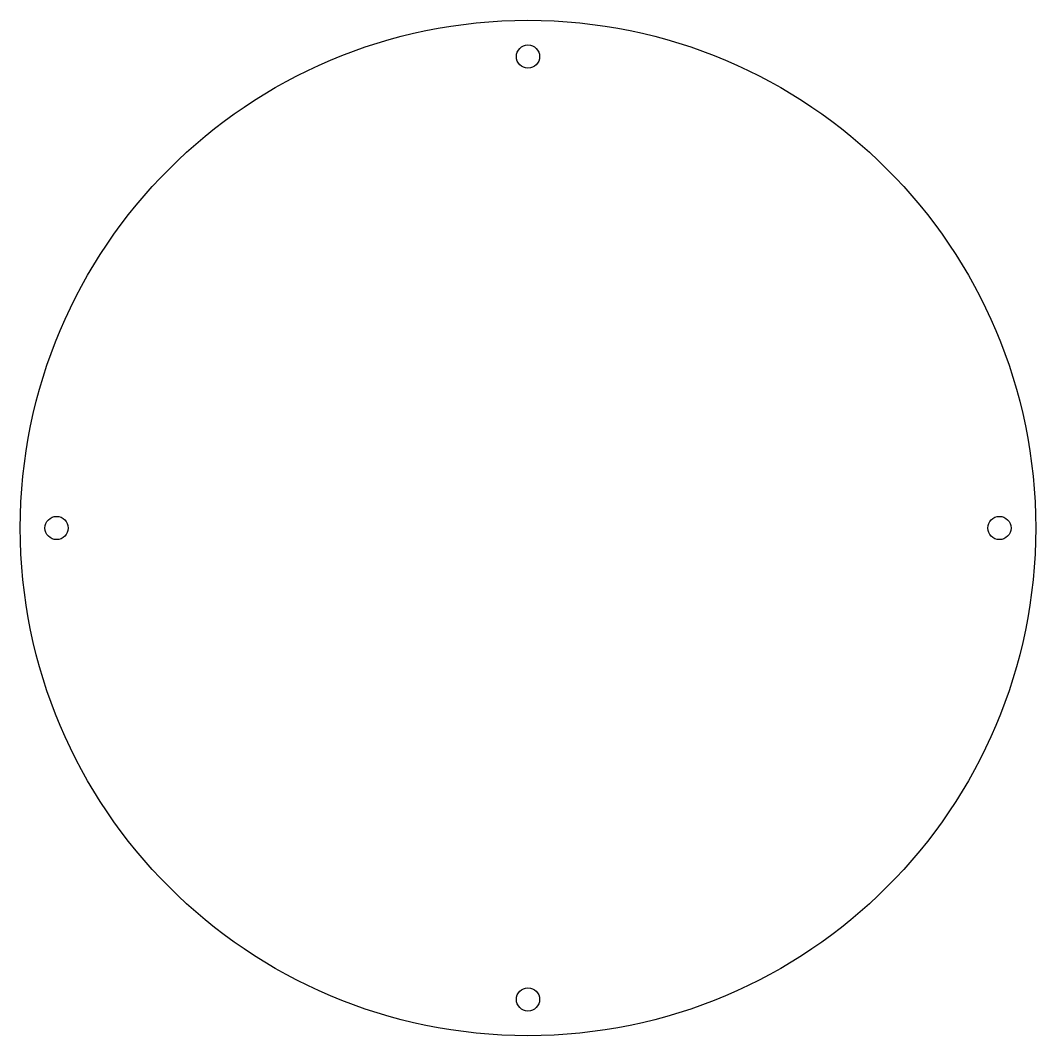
# Model space of a CAD drawing. Header units: metres. Extents: x 0 to 140, y 0 to 140.
import ezdxf

# ---------------------------------------------------------------- set-up
doc = ezdxf.new("R2010")
doc.units = ezdxf.units.M

msp = doc.modelspace()

# ---------------------------------------------------------------- linework, layer by layer
at = {"layer": 'EDGE'}
msp.add_circle((70, 70), 70, dxfattribs=at)
at = {"layer": 'HOLES'}
for centre in [(70, 135), (5, 70), (135, 70), (70, 5)]:
    msp.add_circle(centre, 1.6, dxfattribs=at)

doc.saveas('drawing.dxf')
